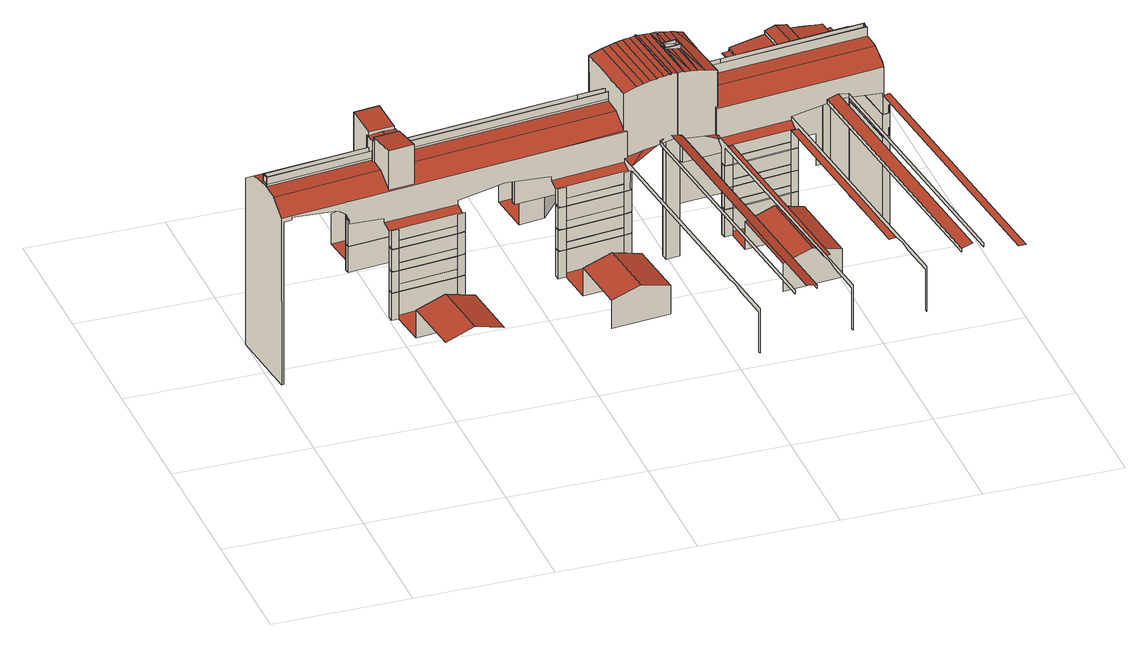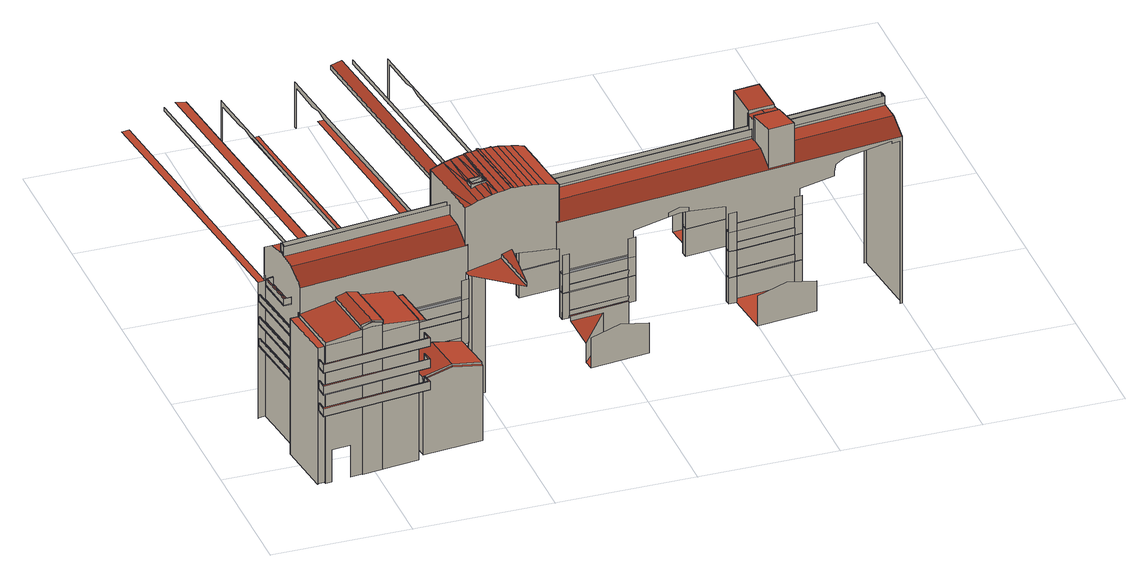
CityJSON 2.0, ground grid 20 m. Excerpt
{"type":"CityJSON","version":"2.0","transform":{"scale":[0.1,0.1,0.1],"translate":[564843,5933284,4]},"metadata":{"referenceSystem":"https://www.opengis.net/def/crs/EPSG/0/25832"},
"CityObjects":{
"building1":{"type":"Building","attributes":{"Grundfläche 2D":"19094.941454","Grundhöhe NN":"4.316"},"children":["building1-1","building1-2","building1-3","building1-4","building1-5","building1-6","building1-7","building1-8","building1-9","building1-10","building1-11","building1-12","building1-13","building1-14","building1-15","building1-16","building1-17","building1-18","building1-19","building1-20","building1-21","building1-22","building1-23","building1-24","building1-25","building1-26","building1-27","building1-28","building1-29","building1-30","building1-31","building1-32","building1-33","building1-34","building1-35","building1-36","building1-37"],"geometry":[{"type":"MultiSurface","lod":"3","boundaries":[[[0,1,2,3,4,5,6]],[[7,8,9,10,11,12]],[[7,12,13,14]],[[15,10,9,16]],[[17,18,16,9,8,7,14,19]],[[20,21,22,23,24,25]],[[26,27,28,29,30,31]],[[32,33,34,35]],[[36,37,38,39,40]],[[25,41,42,21,20]],[[31,30,29,43,44]],[[45,34,33,46]],[[47,48,49,50]],[[51,52,53,54,55,56,57,58]],[[13,59,60,61,15,16,18,17,19,14]],[[62,63,64,65,66,67,68,69,70,55,6,5]],[[71,72,73,74,75,76,77]],[[78,79,80,81,82,83]],[[84,85,86,87,88,89,90]],[[91,92,93,94,95,96,97]],[[84,98,99,86,85]],[[95,100,101,97,96]],[[102,103,97,101,104]],[[105,79,78,106]],[[107,57,56,108]],[[51,109,110,111,53,52]],[[112,113,114,115,116,117,118,119,120,121,122,123,124,125,126,127,128,129,130,131,132,133,134,135,67,66,65,64,63,62,5,4]],[[109,51,58,57,107,136]],[[137,77,76,75,138,139,140]],[[141,142,143,50,49]],[[35,144,145,32]],[[146,147,28,27]],[[23,148,149,24]],[[150,151,44,46]],[[152,153,38,41]],[[154,155,42,43]],[[71,156,157,72]],[[34,45,143,142,158,159,144,35]],[[31,44,151,160,161,146,27,26]],[[39,38,153,162,163,164,165,166]],[[21,42,155,167,168,148,23,22]],[[169,156,71,77,137,140]],[[70,170,111,110,109,136,107,108]],[[48,171,141,49]],[[172,173,174,175,176,177]],[[174,178,179,180,181,175]],[[182,150,46,33,32,145]],[[183,152,41,25,24,149]],[[184,154,43,29,28,147]],[[157,156,169,140,139,138,185,186]],[[187,165,164,188]],[[125,124,187,188]],[[189,190,99,100]],[[191,192,105,98]],[[193,194,195,196,101,97,91,92]],[[197,198,199,189,100,95,94,93]],[[200,201,202,191,98,84,90,89]],[[99,190,203,204,205,88,87,86]],[[105,192,206,207,208,81,80,79]],[[209,210,211,106,78,83,82,212,213,214]],[[93,92,193,197]],[[82,81,208,212]],[[89,88,205,200]],[[215,211,210,216,217]],[[218,219,220,221,222,223,3,2,224,225,226,227,228,229,230,231,232,233,234,235,193,92,236,237,238]],[[239,60,240,175,241,242,243,244,186,73,1,0,11]],[[159,158,150,182]],[[162,153,245,246,247]],[[160,151,154,184,248]],[[167,155,152,183,249]],[[250,175,240,60,239,11,0,6,55,70,69,251,252]],[[147,146,161,160,248,184]],[[249,183,149,148,168,167]],[[144,159,182,145]],[[206,192,209,214]],[[203,190,191,202,253]],[[195,196,189,199,254]],[[255,256,196,195,257]],[[204,203,253,202,201,200,205]],[[193,194,195,254,199,198,197]],[[212,208,207,206,214,213]],[[186,244,258,259,226,225,224,2,1,73]],[[260,129,128,127,261,262]],[[175,240,175,250]],[[263,243,180,179]],[[264,265,234,233,232,266]],[[267,268,263,179,178,174,173,172,269,270]],[[172,177,251,269]],[[271,272,273,274,275,276]],[[277,278,279,280,281,282]],[[283,284,285,286]],[[282,287,288,278,277]],[[274,289,290,276,275]],[[291,292,293,294,295]],[[284,296,297,285]],[[298,299,300,301]],[[302,303,304,305,306,307,308]],[[309,230,310,311,312,313,314]],[[298,315,316,317,299]],[[314,318,319,320]],[[308,321,322,323,303,302]],[[314,313,312,324,318]],[[325,326,327,301,300]],[[175,250,242,241]],[[328,329,281,280]],[[330,331,283,286]],[[332,333,273,272]],[[334,132,131,335]],[[299,317,325,300]],[[336,337,294,293,338,339,340,341]],[[272,271,276,290,342,343,344,332]],[[280,279,278,288,345,346,347,328]],[[293,289,348,338]],[[290,287,349,342]],[[288,296,350,345]],[[286,285,297,327,326,351,352,353,330]],[[335,336,341,334]],[[354,348,289,274,273,333,355]],[[356,349,287,282,281,329,357]],[[358,350,296,284,283,331,359]],[[360,361,323,324]],[[362,363,364,360,324,312,311,310]],[[365,366,367,368,321,308,307,306]],[[314,318,369,370,371,229,230,309]],[[303,323,361,372,373,374,305,304]],[[375,376,377,378,379,380]],[[375,380,381,382,383]],[[339,384,385,386,387,388,389,390,391,392,393,394,133,132,334,341,340]],[[322,321,368,395]],[[376,322,395,377]],[[365,306,305,374]],[[310,230,229,362]],[[67,135,396,68]],[[397,383,382,398,399]],[[350,358,352,351]],[[356,400,346,345,349]],[[354,401,343,342,348]],[[385,384,339,338,402]],[[400,356,357,329,328,347,346]],[[343,401,354,355,333,332,344]],[[352,358,359,331,330,353]],[[381,380,379,403]],[[403,379,378]],[[134,404,396,135]],[[394,393,405,406,404,134,133]],[[251,252,250,242,243,263,268,267,270,269]],[[407,408,409,258,244,243,242,250,252,251,69,68,410,411,412,413]],[[414,415,409,408,407,413,412,411,410,416,417]],[[369,370,418,419]],[[367,420,372,361,395,368]],[[421,405,393]],[[370,369,360,364,422]],[[372,420,367,366,365,374,373]],[[370,422,364,363,362,229,371]],[[423,227,226,259]],[[414,417,424,425]],[[426,427,428,429,430,431,432,433]],[[434,425,424,435]],[[406,405,421,433,436,437,438,439,440,441,442,443,444,445,446,447,448,449,435,424,417,416,410,68,396,404]],[[448,450,434,435,449]],[[451,432,431,430]],[[441,452,453,454,455,456]],[[457,458,450,448,447,446]],[[441,440,439,438,437,436,433,432,451,459,453,452]],[[455,460,461,462,463,464,456]],[[444,465,466,457,446,445]],[[442,441,440,467,468,469]],[[440,441,468,467]],[[468,441,456]],[[470,471,465,444,443,442]],[[467,468,463,462]],[[464,463,468,456]],[[471,470,472,473,474,475,476,477,478,479,480,481,482,483,484,485,486,487,488,489,423,259,258,409,415,414,425,434,450,458,457,466,465]],[[490,491,492,488,487,486,485,484,483,482,493,494]],[[442,469,470]],[[470,469,495,496,472]],[[496,497,472]],[[498,499,497,500]],[[501,502,490,494,493]],[[503,472,497,499,504]],[[505,506,507,508,509,510,511,512,513,500,497,496,495,469,468,467,462,514]],[[500,515,516,499,498]],[[499,517,518,504]],[[519,520,521,522,523,524,525,526,527,528,529,530,531,532,533,534,535]],[[482,536,537,502,501,493]],[[538,539,473,503,504]],[[472,503,504,503,473]],[[500,513,540,541,516,515]],[[499,516,541,542,543,544,517]],[[532,545,546,533]],[[547,538,504,518,548,549,550]],[[547,551,474,473,539,538]],[[540,513,542,541]],[[552,542,513,512]],[[484,483,482,481,480,553,554,555,556,537,485]],[[550,549,543,542]],[[552,512,475,474,551,547,550,542]],[[506,524,523,557,507]],[[558,559,560,561,562,563]],[[564,565,566,567,568,569]],[[570,571,572,573]],[[507,557,574,508]],[[563,575,576,559,558]],[[533,546,577,535,534]],[[568,567,578,579,569]],[[580,581,572,571]],[[510,582,583,584,476,475,512,511]],[[585,586,587,588]],[[589,590,591,592,478,477,593,584,583,582,510,509,594,595,596]],[[589,596,597,598,599,590]],[[476,584,593,477]],[[553,480,479,600]],[[585,601,602,603,586]],[[604,605,606,607,608,609,610]],[[611,612,613,614,615,616,617]],[[614,618,619,616,615]],[[605,620,621,622,607,606]],[[623,624,616,619]],[[561,625,626,562]],[[627,628,629,588,587]],[[572,581,629,628,630,631,632,573]],[[569,579,633,634,635,636,565,564]],[[535,577,637,638,639,640,520,519]],[[559,576,641,642,643,625,561,560]],[[621,644,645,646]],[[647,648,575,563,562,626]],[[649,650,578,567,566,651]],[[652,653,580,571,570,654]],[[579,575,648,633]],[[577,578,650,637]],[[576,580,653,641]],[[587,586,603,627]],[[570,573,632,654]],[[521,520,640,655]],[[651,566,565,636]],[[656,657,658,618,614,613,612]],[[616,619,659,660,661,611,617]],[[607,622,662,663,664,609,608]],[[522,521,655,665]],[[666,667,668,669,670,671]],[[672,673,644,621,620]],[[674,675,676,672,620,605,604,610]],[[677,678,679,680]],[[658,662,622,618]],[[590,589,681,682]],[[638,683,671,670,684,685,686,687,688,689,690,691,665,655,640,639]],[[678,677,692,693,694]],[[645,695,696,680,679,646]],[[610,609,664,674]],[[656,612,611,661]],[[652,631,630,653]],[[647,697,642,641,648]],[[671,683,638,637,666]],[[644,673,695,645]],[[633,650,649,698,634]],[[699,599,598,597,700,701,702]],[[698,649,651,636,635,634]],[[697,647,626,625,643,642]],[[654,632,631,652]],[[522,665,691,703,704,705,706,707,708,574,557,523]],[[692,677,680,696]],[[709,710,696,695,673,672]],[[711,709,672,676]],[[712,713,714,715]],[[479,478,592,716,717,718,719,720,600]],[[721,722,714,713,723,724,725,726,727,728]],[[722,721,728,727,729,715,714]],[[710,693,692,696]],[[703,730,731,732]],[[723,713,712,733,726,725,724]],[[590,682,681,734,735,736,716,592,591]],[[737,738,739,740]],[[741,742,743,744]],[[745,746,747,748]],[[657,656,661,660,659,660,661,749,750,751,752,753,754,755,756,757,758,759,760,761,762,763,764,765,766,767,768,711,676,675,674,664,663,662,658],[729,733,712,715]],[[726,733,729,727]],[[707,769,770,771,594,509,508,574,708]],[[764,772,745,748,765]],[[756,773,737,740,757]],[[760,774,741,744,761]],[[775,776,749,661,611,554,553,600,720,719,777,778]],[[732,731,779,780]],[[781,782,783,705]],[[734,681,589,596,595,594,771,784,785,735]],[[786,787,763,762]],[[766,788,789,767]],[[753,790,791,792,755,754]],[[751,750,749,776,775,793,794,795,790,753,752]],[[780,781,705,704,703,732]],[[796,759,758,797]],[[798,776,799,800]],[[801,800,799,802]],[[786,803,804,787]],[[791,790,795,805,806,792]],[[789,788,807,808]],[[809,796,797,810]],[[811,802,799,776,775,778]],[[812,813,804,803]],[[807,814,815,808]],[[794,816,817,818,806,805,795]],[[806,818,819,820,821,822,823,824,738,737,773,756,755,792]],[[809,825,826,827,828,829,830,831,742,741,774,760,759,796]],[[804,813,832,833,834,835,836,837,746,745,772,764,763,787]],[[793,838,798,800,801,839,840,841,842]],[[825,809,810,843]],[[839,801,802,811,840]],[[778,841,840,811]],[[844,845,843,810,797,758,757,740,739,846,847,848,849]],[[850,851,812,803,786,762,761,744,743,852,853,854,855]],[[856,857,814,807,788,766,765,748,747,858,859,860,861]],[[826,825,843,845]],[[814,857,862,815]],[[817,816,863,864,819,818]],[[812,851,832,813]],[[865,866,867,868,869,870,871]],[[775,778,777,872,873,874,875,876,877,878,879,863,816,794,793]],[[867,866,880,881]],[[851,850,833,832]],[[882,883,884,885,886,887,888,889,890,891,892,893,894,895,896,897,898,865,871,870,899]],[[879,878,877,876,875,900,820,819,864,863]],[[706,880,866,865,898,901,902,903,904,905,906,907,872,777,719,718,717,716,736,735,785,784,771,770,769,707],[908,909,910,911,912,913,914,915]],[[883,916,917,918,919,920,921,922,923,924,925,884]],[[926,927,928,929,930,931,932,933,934,889,888,935]],[[936,937,938,939,940,941,942,943,894,893,944,945]],[[946,912,911,947]],[[910,909,908,948,947,911]],[[949,950,951,952,953,862,857,856,954,955]],[[894,943,942,941,940,939,956,895]],[[884,925,924,923,922,921,957,885]],[[889,934,933,932,931,930,958,890]],[[827,826,845,844]],[[905,904,903,902,901,898,897,896,959,960]],[[929,928,927,926,935,888,887,886,961,962]],[[938,937,936,945,944,893,892,891,963,964]],[[915,914,913,912,946,965]],[[915,965,948,908]],[[907,966,873,872]],[[965,946,947,948]],[[959,896,895,956]],[[961,886,885,957]],[[963,891,890,958]],[[962,967,968,961,957,921,920,969,970,971,972,906,905,960,959,956,939,938,964,973,974,963,958,930,929]],[[971,975,976,977,978,966,907,906,972]],[[820,900,875,874,873,966,978,821]],[[979,954,856,861]],[[980,975,971,970]],[[981,982,979,861,860,859,836,983,984,835,834,855,854,853,830,985,986,829,828,849,848,847,823,987,988,822,821,978,977,976,975,980]]],"semantics":{"surfaces":[{"type":"WallSurface"},{"type":"RoofSurface"},{"type":"GroundSurface"}],"values":[0,0,0,0,1,0,0,0,0,0,0,0,1,0,0,1,0,0,0,0,0,0,0,0,0,0,0,1,0,0,0,0,0,0,0,0,0,1,1,1,1,1,0,1,0,0,2,2,2,0,0,1,0,0,1,1,1,2,2,1,0,0,0,0,0,1,0,0,0,0,1,0,0,0,0,0,0,0,0,0,0,1,0,1,0,0,1,0,0,0,0,0,0,0,0,1,0,0,0,0,0,0,0,1,0,0,0,1,1,1,1,1,0,0,0,1,0,2,2,2,0,1,1,2,2,0,1,0,0,1,0,0,1,0,0,0,0,0,0,0,0,0,1,0,1,0,0,1,0,0,1,0,0,0,0,1,0,1,0,1,1,1,1,0,0,1,0,0,1,1,0,1,0,0,1,1,1,1,1,1,0,1,0,0,0,1,1,1,0,1,0,1,1,1,1,0,1,1,0,0,0,0,0,0,0,0,1,1,0,0,1,0,0,0,0,0,0,0,0,0,1,1,1,1,1,2,2,2,0,0,0,1,0,0,0,1,2,2,1,1,0,1,1,0,1,0,0,0,0,0,0,0,0,1,0,1,0,0,0,0,1,0,0,0,1,0,2,0,0,1,1,0,0,0,0,0,1,0,0,0,0,1,0,1,0,0,0,1,0,0,0,1,0,0,0,0,0,0,0,0,1,1,1,0,0,1,0,2,2,2,0,0,0,0,1,1,0,0,0,0,0,0,0,0,0,2,0,2,2,2,0,1,1,1,1,0,0,0,0,0,0,0,1,0,0,0,0]}}]},
"building1-1":{"type":"BuildingInstallation","parents":["building1"],"geometry":[{"type":"MultiSurface","lod":"3","boundaries":[[[989,990,991,992,993,994,995,996,997,998]],[[999,993,992,19,59]],[[999,239,1000,995,994,993]],[[18,996,995,1000,61]],[[18,16,997,996]],[[16,9,998,997]],[[9,8,7,990,989,998]],[[7,14,991,990]],[[14,19,992,991]]],"semantics":{"surfaces":[{"type":"RoofSurface"},{"type":"WallSurface"}],"values":[0,1,1,1,1,1,1,1,1]}}]},
"building1-2":{"type":"BuildingInstallation","parents":["building1"],"geometry":[{"type":"MultiSurface","lod":"3","boundaries":[[[1001,1002,1003,1004,1005,1006,1007,1008,1009,52,1010,1011,76]],[[1011,1010,110,1012,1013,1014,1015,1016,1017,1018,1019,139]],[[1009,54,53,52]],[[1010,52,53,111,110]],[[110,111,170,1012]],[[170,1020,1013,1012]],[[174,1015,1014,1013,1020,177,176,175]],[[174,175,174,1015]],[[1021,1018,1017,1016,1015,174,175,181,180]],[[1021,185,1019,1018]],[[138,139,1019,185]],[[139,138,75,76,1011]],[[74,1022,1002,1001]],[[74,1001,76,75]],[[1004,1003,1002,1022,15,61,60,59,13,1023,1008,1007,1006,1005]],[[1023,54,1009,1008]]],"semantics":{"surfaces":[{"type":"RoofSurface"},{"type":"WallSurface"}],"values":[0,0,1,1,1,1,1,1,1,1,1,1,1,1,1,1]}}]},
"building1-3":{"type":"BuildingInstallation","parents":["building1"],"geometry":[{"type":"MultiSurface","lod":"3","boundaries":[[[1024,1025,30,248]],[[161,26,1025,1024]],[[160,161,1024,248]],[[26,31,30,1025]],[[31,44,151,160,248,30]]],"semantics":{"surfaces":[{"type":"RoofSurface"},{"type":"WallSurface"}],"values":[0,1,1,1,1]}}]},
"building1-4":{"type":"BuildingInstallation","parents":["building1"],"geometry":[{"type":"MultiSurface","lod":"3","boundaries":[[[40,247,1026,1027]],[[163,1026,247,162]],[[163,166,1027,1026]],[[39,40,1027,166]],[[39,38,153,162,247,40]]],"semantics":{"surfaces":[{"type":"RoofSurface"},{"type":"WallSurface"}],"values":[0,1,1,1,1]}}]},
"building1-5":{"type":"BuildingInstallation","parents":["building1"],"geometry":[{"type":"MultiSurface","lod":"3","boundaries":[[[1028,1029,20,249]],[[168,22,1029,1028]],[[168,1028,249,167]],[[21,20,1029,22]],[[21,42,155,167,249,20]]],"semantics":{"surfaces":[{"type":"RoofSurface"},{"type":"WallSurface"}],"values":[0,1,1,1,1]}}]},
"building1-6":{"type":"BuildingInstallation","parents":["building1"],"geometry":[{"type":"MultiSurface","lod":"3","boundaries":[[[1030,1031,254,96]],[[94,198,1031,1030]],[[96,95,94,1030]],[[1031,198,199,254]],[[100,95,96,254,199,189]]],"semantics":{"surfaces":[{"type":"RoofSurface"},{"type":"WallSurface"}],"values":[0,1,1,1,1]}}]},
"building1-7":{"type":"BuildingInstallation","parents":["building1"],"geometry":[{"type":"MultiSurface","lod":"3","boundaries":[[[1032,1033,253,85]],[[90,201,1033,1032]],[[85,84,90,1032]],[[202,253,1033,201]],[[98,84,85,253,202,191]]],"semantics":{"surfaces":[{"type":"RoofSurface"},{"type":"WallSurface"}],"values":[0,1,1,1,1]}}]},
"building1-8":{"type":"BuildingInstallation","parents":["building1"],"geometry":[{"type":"MultiSurface","lod":"3","boundaries":[[[1034,1035,257,103]],[[103,97,91,1034]],[[91,194,1035,1034]],[[1035,194,195,257]],[[101,97,103,257,195,196]]],"semantics":{"surfaces":[{"type":"RoofSurface"},{"type":"WallSurface"}],"values":[0,1,1,1,1]}}]},
"building1-9":{"type":"BuildingInstallation","parents":["building1"],"geometry":[{"type":"MultiSurface","lod":"3","boundaries":[[[1036,1037,1038,1039]],[[269,270,1039,1038]],[[176,173,1036,1039,270,252]],[[1036,173,172,1037]],[[172,269,1038,1037]]],"semantics":{"surfaces":[{"type":"RoofSurface"},{"type":"WallSurface"}],"values":[0,1,1,1,1]}}]},
"building1-10":{"type":"BuildingInstallation","parents":["building1"],"geometry":[{"type":"MultiSurface","lod":"3","boundaries":[[[1040,1041,1042,1043,1044]],[[263,179,1042,1041]],[[1042,179,178,1043]],[[241,1044,1043,178,181]],[[242,268,1040,1044,241]],[[268,263,1041,1040]]],"semantics":{"surfaces":[{"type":"RoofSurface"},{"type":"WallSurface"}],"values":[0,1,1,1,1,1]}}]},
"building1-11":{"type":"BuildingInstallation","parents":["building1"],"geometry":[{"type":"MultiSurface","lod":"3","boundaries":[[[295,384,1045,1046]],[[384,339,340,1045]],[[340,337,1046,1045]],[[294,295,1046,337]],[[338,339,384,295,294,293]]],"semantics":{"surfaces":[{"type":"RoofSurface"},{"type":"WallSurface"}],"values":[0,1,1,1,1]}}]},
"building1-12":{"type":"BuildingInstallation","parents":["building1"],"geometry":[{"type":"MultiSurface","lod":"3","boundaries":[[[275,401,1047,1048]],[[344,271,1048,1047]],[[1047,401,343,344]],[[271,276,275,1048]],[[342,343,401,275,276,290]]],"semantics":{"surfaces":[{"type":"RoofSurface"},{"type":"WallSurface"}],"values":[0,1,1,1,1]}}]},
"building1-13":{"type":"BuildingInstallation","parents":["building1"],"geometry":[{"type":"MultiSurface","lod":"3","boundaries":[[[277,400,1049,1050]],[[347,279,1050,1049]],[[347,1049,400,346]],[[278,277,1050,279]],[[345,346,400,277,278,288]]],"semantics":{"surfaces":[{"type":"RoofSurface"},{"type":"WallSurface"}],"values":[0,1,1,1,1]}}]},
"building1-14":{"type":"BuildingInstallation","parents":["building1"],"geometry":[{"type":"MultiSurface","lod":"3","boundaries":[[[311,363,1051,1052]],[[313,312,311,1052]],[[364,422,1051,363]],[[324,312,313,422,364,360]]],"semantics":{"surfaces":[{"type":"WallSurface"}],"values":[0,0,0,0]}}]},
"building1-15":{"type":"BuildingInstallation","parents":["building1"],"geometry":[{"type":"MultiSurface","lod":"3","boundaries":[[[420,302,1053,1054]],[[307,366,1054,1053]],[[307,1053,302,308]],[[367,420,1054,366]],[[367,368,321,308,302,420]]],"semantics":{"surfaces":[{"type":"RoofSurface"},{"type":"WallSurface"}],"values":[0,1,1,1,1]}}]},
"building1-16":{"type":"BuildingInstallation","parents":["building1"],"geometry":[{"type":"MultiSurface","lod":"3","boundaries":[[[1051,422,313,1052]]],"semantics":{"surfaces":[{"type":"RoofSurface"}],"values":[0]}}]},
"building1-17":{"type":"BuildingInstallation","parents":["building1"],"geometry":[{"type":"MultiSurface","lod":"3","boundaries":[[[1055,1056,1057,1058,1059,1060]],[[1058,1057,466,445]],[[443,1060,1059,1058,445,444]],[[1055,1060,443,471]],[[466,1057,1056,1055,471,465]]],"semantics":{"surfaces":[{"type":"RoofSurface"},{"type":"WallSurface"}],"values":[0,1,1,1,1]}}]},
"building1-18":{"type":"BuildingInstallation","parents":["building1"],"geometry":[{"type":"MultiSurface","lod":"3","boundaries":[[[1061,1062,1063]],[[1064,1062,1061]],[[1064,1061,1065,1066,1067,1068,1069]],[[1070,1062,1064]],[[1071,1072,1061,1063]],[[1061,1072,498,515,540,552,1073,1067,1066,1065]],[[1073,542,1068,1067]],[[542,541,516,499,1064,1069,1068]],[[499,504,1070,1064]],[[504,1074,1071,1063,1062,1070]]],"semantics":{"surfaces":[{"type":"RoofSurface"},{"type":"WallSurface"}],"values":[0,0,0,0,1,1,1,1,1,1]}}]},
"building1-19":{"type":"BuildingInstallation","parents":["building1"],"geometry":[{"type":"MultiSurface","lod":"3","boundaries":[[[1075,1076,1063,1062,1070,1077,1078,1079]],[[1068,1067,1080,1078]],[[1078,1080,1081,1079]],[[1082,1079,1081]],[[1074,504,1070,1062,1063,1071]],[[1078,1077,1070,504,538,547,550]],[[550,542,1068,1078]],[[1073,1067,1068,542]],[[1073,1083,1084,1085,1082,1081,1080,1067]],[[1082,1085,1086,551,539,503,1087,1071,1063,1076,1075,1079]]],"semantics":{"surfaces":[{"type":"RoofSurface"},{"type":"WallSurface"}],"values":[0,0,0,0,1,1,1,1,1,1]}}]},
"building1-20":{"type":"BuildingInstallation","parents":["building1"],"geometry":[{"type":"MultiSurface","lod":"3","boundaries":[[[1088,1089,568,698]],[[635,564,1089,1088]],[[633,634,698,568,569,579]],[[635,1088,698,634]],[[564,569,568,1089]]],"semantics":{"surfaces":[{"type":"RoofSurface"},{"type":"WallSurface"}],"values":[0,1,1,1,1]}}]},
"building1-21":{"type":"BuildingInstallation","parents":["building1"],"geometry":[{"type":"MultiSurface","lod":"3","boundaries":[[[534,683,1090,1091]],[[637,638,683,534,535,577]],[[638,639,1090,683]],[[639,519,1091,1090]],[[535,534,1091,519]]],"semantics":{"surfaces":[{"type":"RoofSurface"},{"type":"WallSurface"}],"values":[0,1,1,1,1]}}]},
"building1-22":{"type":"BuildingInstallation","parents":["building1"],"geometry":[{"type":"MultiSurface","lod":"3","boundaries":[[[558,697,1092,1093]],[[643,560,1093,1092]],[[641,642,697,558,559,576]],[[642,643,1092,697]],[[560,559,558,1093]]],"semantics":{"surfaces":[{"type":"RoofSurface"},{"type":"WallSurface"}],"values":[0,1,1,1,1]}}]},
"building1-23":{"type":"BuildingInstallation","parents":["building1"],"geometry":[{"type":"MultiSurface","lod":"3","boundaries":[[[1094,1095,1096,615]]],"semantics":{"surfaces":[{"type":"RoofSurface"}],"values":[0]}}]},
"building1-24":{"type":"BuildingInstallation","parents":["building1"],"geometry":[{"type":"MultiSurface","lod":"3","boundaries":[[[614,613,1094,615]],[[613,657,1095,1094]],[[658,1096,1095,657]],[[658,618,614,615,1096]]],"semantics":{"surfaces":[{"type":"WallSurface"}],"values":[0,0,0,0]}}]},
"building1-25":{"type":"BuildingInstallation","parents":["building1"],"geometry":[{"type":"MultiSurface","lod":"3","boundaries":[[[1097,1098,1099,606]],[[604,675,1098,1097]],[[1098,675,676,1099]],[[1097,606,605,604]],[[620,605,606,1099,676,672]]],"semantics":{"surfaces":[{"type":"RoofSurface"},{"type":"WallSurface"}],"values":[0,1,1,1,1]}}]},
"building1-26":{"type":"BuildingInstallation","parents":["building1"],"geometry":[{"type":"MultiSurface","lod":"3","boundaries":[[[1100,1101,1102,1103,1104,1105,1106,1107,1108,1109,1110]],[[1102,1101,700,595,1111,701]],[[702,1104,1103,1102,701,1111,734,1112]],[[1112,591,699,1105,1104,702]],[[1106,1105,699,591,590,599]],[[682,1107,1106,599,590]],[[1108,1107,682,1113]],[[1113,681,1114,1110,1109,1108]],[[596,597,1100,1110,1114]],[[1101,1100,597,596,595,700]]],"semantics":{"surfaces":[{"type":"RoofSurface"},{"type":"WallSurface"}],"values":[0,1,1,1,1,1,1,1,1,1]}}]},
"building1-27":{"type":"BuildingInstallation","parents":["building1"],"geometry":[{"type":"MultiSurface","lod":"3","boundaries":[[[805,1115,754,791]],[[754,755,792,791]],[[1116,755,754,1115]],[[805,791,792,806]],[[806,1116,1115,805]]],"semantics":{"surfaces":[{"type":"RoofSurface"},{"type":"WallSurface"}],"values":[0,1,1,1,1]}}]},
"building1-28":{"type":"BuildingInstallation","parents":["building1"],"geometry":[{"type":"MultiSurface","lod":"3","boundaries":[[[1117,1118,1119,1120,1121]],[[1122,1123,1118,1117,1124]],[[842,863,816,1121,1120,1119]],[[816,794,795,1124,1117,1121]],[[795,790,838,1123,1122,1124]],[[1118,1123,838,793,842,1119]]],"semantics":{"surfaces":[{"type":"RoofSurface"},{"type":"WallSurface"}],"values":[0,0,1,1,1,1]}}]},
"building1-29":{"type":"BuildingInstallation","parents":["building1"],"geometry":[{"type":"MultiSurface","lod":"3","boundaries":[[[987,1125,1126,1127,1128,1129,1130,988]],[[773,1131,1129,1128]],[[1130,1129,1131,1132]],[[1132,822,988,1130]],[[1125,987,823,824]],[[824,738,1126,1125]],[[738,737,1127,1126]],[[737,773,1128,1127]]],"semantics":{"surfaces":[{"type":"RoofSurface"},{"type":"WallSurface"}],"values":[0,1,1,1,1,1,1,1]}}]},
"building1-30":{"type":"BuildingInstallation","parents":["building1"],"geometry":[{"type":"MultiSurface","lod":"3","boundaries":[[[985,1133,1134,1135,1136,1137,1138,986]],[[774,1139,1137,1136]],[[1138,1137,1139,1140]],[[1140,829,986,1138]],[[830,831,1133,985]],[[831,742,1134,1133]],[[742,741,1135,1134]],[[741,774,1136,1135]]],"semantics":{"surfaces":[{"type":"RoofSurface"},{"type":"WallSurface"}],"values":[0,1,1,1,1,1,1,1]}}]},
"building1-31":{"type":"BuildingInstallation","parents":["building1"],"geometry":[{"type":"MultiSurface","lod":"3","boundaries":[[[983,1141,1142,1143,1144,1145,1146,984]],[[772,1147,1145,1144]],[[1146,1145,1147,1148]],[[1148,835,984,1146]],[[836,837,1141,983]],[[837,746,1142,1141]],[[746,745,1143,1142]],[[745,772,1144,1143]]],"semantics":{"surfaces":[{"type":"RoofSurface"},{"type":"WallSurface"}],"values":[0,1,1,1,1,1,1,1]}}]},
"building1-32":{"type":"BuildingInstallation","parents":["building1"],"geometry":[{"type":"MultiSurface","lod":"3","boundaries":[[[1149,817,864,900]],[[819,864,817,818]],[[864,819,820,900]],[[1149,900,820,1150]],[[1150,818,817,1149]]],"semantics":{"surfaces":[{"type":"RoofSurface"},{"type":"WallSurface"}],"values":[0,1,1,1,1]}}]},
"building1-33":{"type":"BuildingInstallation","parents":["building1"],"geometry":[{"type":"MultiSurface","lod":"3","boundaries":[[[1151,1152,1153,1154,1155,1156,1157,1158]],[[1154,915,914,1155]],[[914,1159,1156,1155]],[[1157,1156,1159,1160]],[[1160,913,1158,1157]],[[1158,913,912,1151]],[[912,946,1152,1151]],[[946,965,1153,1152]],[[965,915,1154,1153]]],"semantics":{"surfaces":[{"type":"RoofSurface"},{"type":"WallSurface"}],"values":[0,1,1,1,1,1,1,1,1]}}]},
"building1-34":{"type":"BuildingInstallation","parents":["building1"],"geometry":[{"type":"MultiSurface","lod":"3","boundaries":[[[962,887,1161,967]],[[887,886,1162,1161]],[[886,961,968,1162]]],"semantics":{"surfaces":[{"type":"WallSurface"}],"values":[0,0,0]}}]},
"building1-35":{"type":"BuildingInstallation","parents":["building1"],"geometry":[{"type":"MultiSurface","lod":"3","boundaries":[[[1163,1164,974,973]],[[964,892,1163,973]],[[892,891,1164,1163]],[[891,963,974,1164]]],"semantics":{"surfaces":[{"type":"RoofSurface"},{"type":"WallSurface"}],"values":[0,1,1,1]}}]},
"building1-36":{"type":"BuildingInstallation","parents":["building1"],"geometry":[{"type":"MultiSurface","lod":"3","boundaries":[[[1165,1166,1167,1168]],[[960,897,1166,1165]],[[897,896,1167,1166]],[[896,959,1168,1167]]],"semantics":{"surfaces":[{"type":"RoofSurface"},{"type":"WallSurface"}],"values":[0,1,1,1]}}]},
"building1-37":{"type":"BuildingInstallation","parents":["building1"],"geometry":[{"type":"MultiSurface","lod":"3","boundaries":[[[967,1161,1162,968]]],"semantics":{"surfaces":[{"type":"RoofSurface"}],"values":[0]}}]}
},
"vertices":[
[7,417,284],[3,449,281],[0,475,263],[0,475,3],[12,364,3],[12,364,263],[10,390,281],[9,414,287],[8,417,287],[7,425,287],[7,425,283],[8,417,284],[9,414,284],[162,431,284],[162,431,287],[160,442,283],[160,442,287],[161,434,287],[161,441,287],[162,432,287],[165,359,162],[165,359,151],[165,360,151],[164,368,151],[164,368,185],[165,359,185],[165,360,118],[164,368,118],[164,368,150],[165,359,150],[165,359,129],[165,359,118],[164,368,117],[165,359,117],[165,359,75],[164,368,75],[165,359,215],[175,360,215],[175,360,186],[165,359,186],[165,359,197],[175,360,185],[175,360,151],[175,360,150],[175,360,118],[175,360,75],[175,360,117],[191,217,119],[234,222,132],[224,312,132],[181,307,119],[164,430,320],[164,430,315],[164,430,284],[164,428,283],[166,408,281],[169,383,264],[169,383,325],[164,428,320],[162,432,284],[161,434,284],[161,441,284],[15,364,263],[106,374,263],[108,375,263],[110,375,263],[111,375,263],[406,408,263],[512,422,264],[510,446,281],[203,412,281],[157,491,325],[157,491,264],[160,466,281],[162,447,283],[162,444,283],[162,444,315],[162,444,320],[149,500,75],[149,500,115],[149,499,115],[150,492,115],[150,492,75],[149,499,75],[149,500,116],[149,500,127],[149,500,156],[149,499,156],[150,492,156],[150,492,116],[149,499,116],[149,499,186],[150,492,186],[150,492,157],[149,499,157],[149,500,157],[149,500,168],[149,500,186],[160,501,116],[160,501,156],[160,501,157],[160,501,186],[149,500,216],[149,500,198],[160,501,216],[160,501,115],[160,501,75],[206,387,325],[206,387,264],[201,434,320],[201,434,315],[201,434,284],[15,364,3],[15,364,256],[27,366,256],[27,366,260],[89,372,253],[95,373,252],[106,374,244],[108,375,240],[110,375,236],[111,375,234],[111,375,228],[162,381,222],[162,381,216],[269,392,216],[269,392,222],[322,398,229],[337,400,231],[353,402,229],[406,408,222],[406,408,216],[512,420,216],[512,420,222],[516,420,222],[516,420,263],[201,432,320],[181,446,320],[199,448,283],[199,448,315],[199,448,320],[267,317,119],[267,317,75],[181,307,75],[271,380,75],[271,380,117],[271,380,118],[271,380,150],[271,380,151],[271,380,185],[261,369,117],[261,369,118],[261,369,185],[261,369,186],[261,369,150],[261,369,151],[194,495,325],[194,495,264],[261,369,75],[272,371,75],[272,371,118],[271,372,118],[272,371,186],[271,372,186],[271,380,186],[164,368,186],[165,360,186],[272,371,151],[271,372,151],[199,451,320],[201,432,283],[277,227,119],[202,436,287],[202,437,287],[202,439,287],[202,439,284],[202,437,284],[202,436,284],[201,445,287],[201,446,287],[201,446,283],[201,445,284],[272,371,117],[272,371,185],[272,371,150],[199,451,283],[197,470,281],[164,368,210],[271,380,210],[245,511,157],[245,511,156],[245,511,116],[245,511,115],[257,503,186],[256,511,186],[256,512,186],[245,511,186],[257,503,157],[256,511,157],[256,512,157],[257,503,116],[256,511,116],[256,512,116],[256,512,156],[256,511,156],[257,503,156],[256,512,115],[256,511,115],[257,503,115],[245,511,75],[238,577,75],[152,567,75],[257,503,75],[256,511,75],[256,512,75],[152,567,122],[238,577,122],[195,572,132],[97,486,245],[83,484,252],[15,477,260],[15,477,256],[3,475,256],[3,475,3],[325,511,263],[393,519,263],[504,531,263],[504,531,222],[500,530,222],[500,530,186],[393,519,186],[393,519,222],[341,513,229],[325,511,231],[309,509,229],[257,503,222],[150,492,222],[99,486,228],[99,486,234],[9,417,284],[200,438,284],[465,475,284],[506,479,284],[506,480,283],[503,504,281],[261,369,215],[272,371,215],[272,371,197],[272,371,129],[272,371,162],[507,472,284],[507,469,284],[507,470,284],[256,512,127],[256,512,168],[256,512,216],[245,511,216],[256,512,198],[500,529,264],[504,529,264],[353,402,235],[322,398,235],[337,400,239],[506,480,287],[325,511,239],[309,509,235],[341,513,235],[507,472,287],[506,479,287],[507,469,287],[507,470,287],[408,387,151],[407,395,151],[407,395,185],[408,386,185],[408,386,162],[408,386,151],[408,386,129],[408,386,118],[408,387,118],[407,395,118],[407,395,150],[408,386,150],[407,395,117],[408,386,117],[408,386,75],[407,395,75],[419,387,150],[419,387,118],[419,387,185],[419,387,151],[408,386,215],[419,387,215],[419,387,186],[408,386,186],[408,386,197],[419,387,117],[419,387,75],[434,245,119],[477,249,132],[467,339,132],[425,334,119],[392,527,127],[392,527,156],[392,526,156],[393,519,156],[393,519,116],[392,526,116],[392,527,116],[392,526,186],[393,519,157],[392,526,157],[392,527,157],[392,527,168],[392,527,186],[434,245,75],[520,254,75],[520,254,119],[403,528,186],[403,528,216],[392,527,216],[403,528,116],[403,528,120],[403,528,156],[403,528,157],[510,343,119],[510,343,75],[425,334,75],[514,407,118],[514,407,150],[514,407,75],[514,407,117],[514,407,151],[514,407,185],[514,407,210],[407,395,210],[407,395,186],[408,387,186],[504,396,186],[515,398,186],[515,399,186],[514,407,186],[504,396,151],[515,398,151],[515,399,151],[504,396,118],[515,398,118],[515,399,118],[504,396,185],[504,396,150],[504,396,117],[504,396,75],[515,398,75],[515,399,75],[515,398,185],[515,399,185],[515,398,150],[515,399,150],[515,398,117],[515,399,117],[489,538,157],[489,538,156],[500,530,157],[499,538,157],[499,539,157],[500,530,116],[499,538,116],[499,539,116],[489,538,116],[489,538,186],[499,539,186],[499,538,186],[499,539,156],[499,538,156],[500,530,156],[403,531,75],[403,531,120],[488,541,120],[488,541,113],[441,536,113],[441,536,75],[483,588,75],[481,604,75],[396,594,75],[515,398,197],[515,398,215],[548,97,215],[550,79,218],[552,62,215],[558,8,215],[558,8,152],[559,5,152],[559,5,222],[515,398,222],[515,399,222],[489,538,120],[515,422,264],[396,594,122],[481,604,122],[438,599,132],[515,398,129],[515,398,162],[504,396,215],[483,588,104],[515,422,222],[541,425,226],[531,424,224],[506,479,321],[506,480,321],[500,529,321],[512,422,321],[507,469,321],[507,470,321],[507,472,321],[519,531,327],[509,530,324],[521,423,324],[531,424,327],[499,539,216],[489,538,216],[499,539,127],[561,427,228],[499,539,168],[504,529,222],[541,425,329],[529,532,329],[565,425,229],[565,422,229],[611,13,229],[611,13,235],[565,422,235],[565,425,235],[565,428,235],[565,428,229],[539,533,331],[551,426,331],[571,428,230],[579,429,231],[581,429,231],[582,430,231],[590,431,230],[590,431,237],[590,431,333],[582,430,334],[581,429,334],[579,429,334],[571,428,333],[565,428,333],[561,427,333],[561,427,332],[549,534,332],[571,428,237],[582,430,239],[581,429,239],[627,15,239],[643,16,235],[597,426,235],[559,535,333],[553,534,333],[579,429,239],[643,16,229],[597,429,229],[596,431,229],[596,431,235],[597,429,235],[569,536,334],[567,536,334],[591,431,230],[591,431,237],[591,431,333],[579,537,333],[570,536,334],[589,538,332],[598,540,331],[608,541,329],[618,542,327],[628,543,324],[637,544,321],[637,544,264],[634,544,264],[634,544,222],[589,538,228],[585,538,229],[579,537,230],[570,536,231],[569,536,231],[567,536,231],[559,535,230],[553,534,229],[539,533,227],[569,536,239],[567,536,239],[553,534,235],[585,538,235],[570,536,239],[596,431,333],[600,432,333],[601,432,332],[598,493,332],[597,495,332],[610,433,331],[584,539,235],[576,616,235],[596,508,332],[596,506,332],[601,432,228],[630,435,224],[646,437,222],[646,437,265],[649,437,265],[649,437,321],[640,436,324],[630,435,327],[620,434,329],[600,432,228],[604,494,331],[603,496,331],[597,495,3],[596,506,3],[651,414,186],[650,422,186],[650,422,210],[649,435,216],[649,435,222],[650,422,222],[651,413,222],[695,20,222],[695,20,152],[694,24,152],[694,24,215],[689,77,215],[687,94,218],[685,112,215],[651,413,215],[651,413,197],[651,413,186],[584,539,229],[576,616,229],[602,507,331],[602,508,331],[613,495,329],[613,497,329],[617,497,328],[617,497,3],[613,497,3],[695,113,215],[662,414,215],[612,508,329],[612,508,3],[615,508,3],[615,508,328],[612,509,329],[617,495,328],[634,545,222],[637,546,222],[636,553,222],[636,554,222],[647,434,222],[651,413,129],[651,413,118],[651,414,118],[650,422,118],[650,422,150],[651,413,150],[651,414,151],[650,422,151],[650,422,185],[651,413,185],[651,413,162],[651,413,151],[650,422,117],[651,413,117],[651,413,75],[650,422,75],[647,434,263],[662,414,150],[662,414,118],[662,414,186],[662,414,185],[662,414,151],[662,414,117],[662,414,75],[643,485,321],[643,488,321],[642,494,321],[679,258,119],[722,262,132],[709,379,132],[666,374,119],[643,488,284],[642,494,284],[642,495,283],[639,519,281],[642,495,321],[646,461,281],[643,485,284],[643,486,284],[643,486,287],[643,488,287],[642,494,287],[634,545,263],[679,258,75],[765,267,75],[765,267,119],[636,553,116],[636,554,116],[636,554,127],[636,554,156],[636,553,156],[637,546,156],[637,546,116],[637,546,186],[637,546,157],[636,553,157],[636,554,157],[636,554,168],[636,554,186],[636,553,186],[646,556,157],[646,556,186],[646,556,116],[646,556,123],[646,556,156],[646,556,216],[636,554,216],[757,434,118],[757,434,150],[752,384,119],[752,384,75],[666,374,75],[748,424,75],[758,425,75],[757,434,75],[748,424,151],[758,425,151],[758,426,151],[757,434,151],[748,424,186],[758,425,186],[758,426,186],[757,434,186],[748,424,118],[758,425,118],[758,426,118],[689,560,132],[682,620,132],[639,615,123],[758,425,150],[748,424,150],[758,425,185],[748,424,185],[757,434,185],[758,425,117],[748,424,117],[757,434,117],[757,434,210],[744,558,157],[743,565,157],[743,566,157],[743,566,186],[743,565,186],[744,558,186],[743,566,156],[743,565,156],[744,558,156],[756,447,216],[748,424,215],[780,131,215],[780,130,215],[781,123,215],[792,124,215],[758,425,215],[732,565,116],[732,565,123],[744,558,116],[743,565,116],[743,566,116],[682,623,129],[639,619,120],[639,615,120],[682,620,129],[883,514,284],[674,498,284],[758,425,197],[794,106,218],[796,89,215],[802,36,215],[802,36,152],[802,32,152],[802,32,222],[802,36,222],[756,447,222],[725,628,120],[725,628,3],[639,619,3],[725,625,123],[725,625,120],[758,425,129],[758,425,162],[642,495,287],[643,485,287],[885,511,287],[884,522,287],[808,452,229],[824,454,231],[840,456,229],[891,462,222],[891,462,263],[840,456,263],[732,565,3],[725,625,3],[743,566,3],[743,566,218],[732,565,218],[732,565,216],[743,566,216],[882,546,281],[879,567,267],[879,569,266],[879,573,263],[744,558,263],[725,628,216],[725,625,216],[725,625,218],[725,628,218],[725,629,218],[724,634,218],[724,634,216],[725,629,216],[735,635,216],[854,40,229],[854,40,235],[808,452,235],[735,635,218],[884,514,284],[885,515,284],[882,545,281],[725,634,186],[723,650,186],[723,650,185],[725,634,185],[725,634,152],[723,650,152],[723,650,151],[725,634,151],[725,634,118],[723,650,118],[723,650,117],[725,634,117],[744,558,222],[743,565,222],[743,566,222],[735,635,222],[735,638,222],[735,638,218],[735,638,186],[735,635,186],[735,635,185],[735,638,185],[735,638,152],[735,635,152],[735,635,151],[735,638,151],[735,638,118],[735,635,118],[735,635,117],[735,638,117],[735,638,3],[735,635,3],[891,466,266],[891,467,267],[888,488,281],[726,634,118],[726,634,186],[726,634,152],[812,565,231],[796,563,229],[879,573,222],[828,567,229],[870,42,239],[824,454,239],[840,456,235],[886,43,235],[886,43,229],[888,489,281],[888,491,281],[789,644,151],[789,644,118],[789,644,117],[789,644,3],[789,644,229],[789,644,218],[789,644,186],[803,645,231],[803,647,231],[789,645,229],[789,644,152],[789,644,185],[787,643,229],[796,563,235],[787,643,235],[803,645,239],[812,565,239],[789,645,151],[789,645,118],[789,645,218],[789,645,186],[789,645,117],[789,645,3],[789,645,152],[789,645,185],[828,567,235],[817,648,151],[817,648,118],[817,648,117],[817,648,3],[817,648,229],[817,648,218],[817,648,186],[817,647,186],[871,653,186],[871,650,186],[879,651,186],[880,651,186],[879,668,186],[817,648,152],[817,647,152],[871,653,152],[871,650,152],[879,651,152],[880,651,152],[879,668,152],[817,647,118],[871,653,118],[871,650,118],[879,651,118],[880,651,118],[879,668,118],[789,643,229],[817,646,236],[819,647,235],[819,647,229],[817,646,229],[817,648,185],[871,653,185],[817,647,185],[879,668,185],[880,651,185],[879,651,185],[871,650,185],[871,653,151],[817,647,151],[879,668,151],[880,651,151],[879,651,151],[871,650,151],[871,653,117],[817,647,117],[879,668,117],[880,651,117],[879,651,117],[871,650,117],[817,647,3],[817,647,229],[817,647,218],[891,467,215],[891,466,215],[892,466,215],[938,51,215],[949,52,215],[902,469,215],[901,469,215],[879,569,222],[880,569,222],[871,650,222],[871,653,222],[862,652,223],[860,652,223],[836,650,227],[834,649,227],[891,466,222],[892,466,222],[901,469,3],[891,467,3],[891,467,116],[901,469,116],[901,469,117],[900,468,117],[891,467,117],[891,467,150],[901,469,150],[901,469,151],[900,468,151],[891,467,151],[891,467,185],[901,469,185],[901,469,186],[900,468,186],[891,467,186],[902,469,3],[871,653,218],[888,489,186],[888,491,186],[882,545,186],[882,546,186],[879,567,186],[879,567,215],[879,569,215],[882,546,222],[882,545,222],[888,491,222],[888,489,222],[888,489,223],[888,491,223],[882,545,223],[882,546,223],[888,489,3],[888,491,3],[882,545,3],[882,546,3],[879,567,3],[879,567,116],[882,546,116],[882,545,116],[888,491,116],[888,489,116],[888,491,117],[882,545,117],[882,546,117],[879,567,117],[879,567,150],[882,546,150],[882,545,150],[888,491,150],[888,489,150],[888,489,117],[882,545,151],[882,546,151],[879,567,151],[879,567,185],[882,546,185],[882,545,185],[888,491,185],[888,489,185],[888,489,151],[888,491,151],[899,491,223],[899,491,222],[893,547,222],[862,652,53],[860,652,53],[836,650,53],[834,649,53],[834,649,3],[871,653,3],[862,652,3],[890,568,185],[890,568,116],[890,568,150],[890,568,186],[889,568,186],[890,568,117],[889,568,117],[890,568,151],[889,568,151],[893,547,223],[880,569,215],[889,568,128],[890,568,128],[890,568,3],[891,568,3],[891,568,215],[890,568,215],[889,568,162],[890,568,162],[882,652,215],[880,651,215],[879,651,215],[871,650,215],[871,650,3],[882,652,3],[880,651,3],[879,651,3],[880,651,130],[879,651,130],[880,651,165],[879,651,165],[880,651,198],[879,651,198],
[8,417,298],[9,414,298],[162,431,298],[162,432,298],[9,415,298],[9,417,298],[8,424,298],[161,441,298],[160,442,298],[7,425,298],[9,415,284],[8,424,284],
[162,447,315],[160,446,315],[160,442,315],[161,441,315],[161,434,315],[162,432,315],[162,431,315],[162,428,315],[164,428,315],[182,432,317],[181,446,317],[201,432,315],[202,432,315],[202,436,315],[202,439,315],[201,445,315],[201,446,315],[200,451,315],[199,451,315],[202,432,283],[200,451,283],[160,446,283],[162,428,283],
[271,372,129],[165,360,129],
[271,372,197],[165,360,197],
[271,372,162],[165,360,162],
[149,499,168],[256,511,168],
[149,499,127],[256,511,127],
[149,499,198],[256,511,198],
[202,437,298],[202,436,298],[507,469,298],[507,470,298],
[506,479,298],[506,480,298],[201,446,298],[201,445,298],[465,475,298],
[515,399,197],[408,387,197],
[515,399,162],[408,387,162],
[515,399,129],[408,387,129],
[499,538,168],[392,526,168],
[392,526,127],[499,538,127],
[570,536,335],[569,536,335],[567,536,335],[579,429,335],[581,429,335],[582,430,335],
[596,493,334],[595,507,334],[594,507,334],[597,495,334],[598,493,334],[617,495,334],[618,496,334],[617,497,334],[613,497,334],[596,506,334],[594,507,332],[596,493,332],[618,496,328],[595,507,332],
[596,508,334],[595,508,334],[612,508,334],[615,508,334],[615,510,334],[618,497,334],[617,508,334],[617,510,334],[618,497,328],[617,508,328],[617,510,328],[615,510,328],[595,508,332],
[758,426,162],[651,414,162],
[758,426,197],[651,414,197],
[758,426,129],[651,414,129],
[636,553,168],[743,565,168],[743,566,168],
[636,553,127],[743,565,127],[743,566,127],
[643,486,298],[643,485,298],[885,511,298],[884,514,298],[884,522,298],[642,495,298],[642,494,298],[674,498,298],[883,521,298],[883,514,298],[884,512,298],[885,511,284],[884,522,283],[883,521,284],[884,512,284],
[735,639,218],[735,639,186],
[803,647,238],[803,645,238],[817,646,233],[817,647,233],[817,648,233],[789,644,233],[789,643,233],[789,645,233],
[879,668,198],[723,650,198],[725,634,198],[726,634,198],[725,648,198],[878,665,198],[725,648,186],[878,665,186],
[879,668,165],[723,650,165],[725,634,165],[726,634,165],[725,648,165],[878,665,165],[725,648,152],[878,665,152],
[879,668,130],[723,650,130],[725,634,130],[726,634,130],[725,648,130],[878,665,130],[725,648,118],[878,665,118],
[871,654,218],[871,654,186],
[888,489,233],[899,491,233],[893,547,233],[882,546,233],[882,545,233],[891,546,233],[897,492,233],[888,491,233],[891,546,223],[897,492,223],
[900,468,128],[901,469,128],
[900,468,162],[901,469,162],
[889,568,197],[900,468,197],[901,469,197],[890,568,197]
]}
